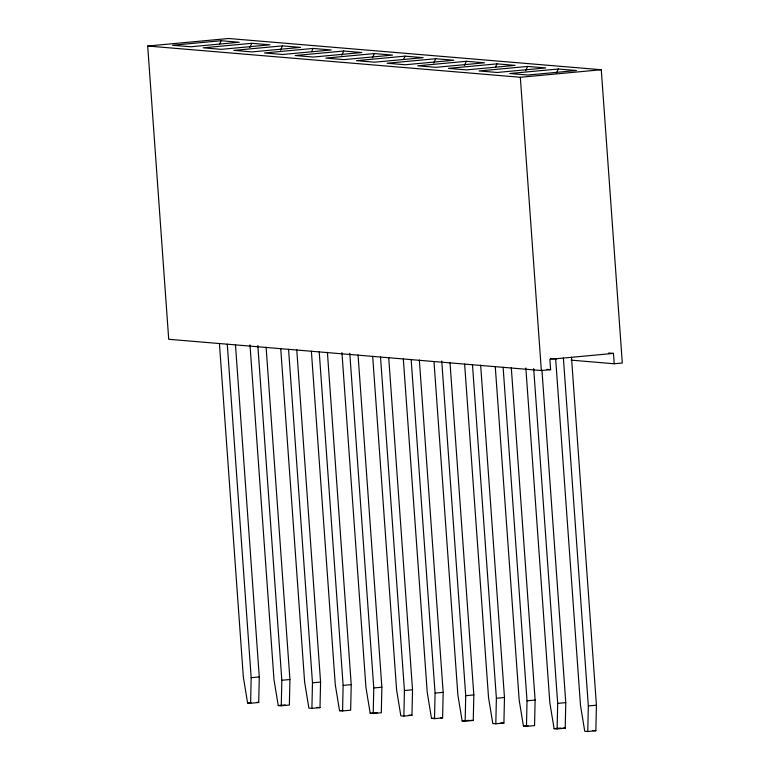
<?xml version="1.0" encoding="UTF-8"?>
<svg xmlns="http://www.w3.org/2000/svg" width="770" height="770" viewBox="0 0 770 770"><rect width="100%" height="100%" fill="white"/><g stroke="black" fill="none" stroke-linecap="round" stroke-linejoin="round"><path stroke-width="1.16" d="M219.431 343.507L243.339 677.032L247.594 702.981L250.606 703.231L251.174 677.687L227.275 344.171M250.606 703.231L258.71 702.481L259.278 676.936L235.456 344.614M249.99 344.883L273.985 679.602L278.239 705.551L281.262 705.801L281.83 680.256L257.834 345.538M266.102 347.183L289.924 679.506L289.356 705.05L281.262 705.801M280.732 348.646L304.631 682.162L308.895 708.121L311.908 708.371L312.476 682.826L288.567 349.301M311.908 708.371L320.002 707.62L320.57 682.076L296.758 349.753M311.378 351.216L335.287 684.732L339.541 710.691L342.563 710.941L343.131 685.396L319.223 351.871M327.404 352.323L351.226 684.646L350.658 710.19L342.563 710.941M341.938 352.583L365.933 687.302L370.197 713.261L373.209 713.511L373.777 687.966L349.782 353.247M358.05 354.893L381.872 687.206L381.304 712.76L373.209 713.511M372.68 356.356L396.589 689.872L400.843 715.831L403.865 716.081L404.433 690.536L380.524 357.011M403.865 716.081L411.96 715.33L412.528 689.776L388.706 357.463M403.326 358.926L427.235 692.442L431.498 718.4L434.511 718.651L435.079 693.106L411.17 359.58M434.511 718.651L442.606 717.9L443.173 692.346L419.352 360.033M433.982 361.496L457.881 695.012L462.144 720.97L465.157 721.221L465.725 695.676L441.739 360.957M465.157 721.221L473.261 720.47L473.829 694.915L450.007 362.603M464.628 364.066L488.536 697.582L492.79 723.54L495.813 723.79L496.381 698.246L472.472 364.72M495.813 723.79L503.907 723.04L504.475 697.485L480.653 365.173M495.274 366.636L519.182 700.151L523.446 726.11L526.459 726.36L527.026 700.816L503.118 367.29M511.299 367.742L535.121 700.055L534.553 725.61L526.459 726.36M525.843 368.002L549.838 702.721L554.092 728.68L557.114 728.93L557.682 703.376L533.687 368.657M557.114 728.93L565.209 728.179L565.777 702.625L541.955 370.312M555.632 358.579L580.484 705.291L584.748 731.25L587.76 731.5L588.328 705.946L563.39 358.031M587.76 731.5L595.855 730.749L596.423 705.195L571.484 357.28M219.662 43.948L221.154 40.733L239.249 42.254L190.671 46.768L172.576 45.247L221.154 40.733M249.817 47.586L251.8 43.303L269.904 44.824L221.327 49.338L203.222 47.817L251.8 43.303M280.472 50.156L282.455 45.873L300.55 47.394L251.973 51.908L233.878 50.387L282.455 45.873M311.619 51.657L313.101 48.443L331.206 49.963L282.628 54.477L264.524 52.957L313.101 48.443M341.774 55.296L343.747 51.013L361.852 52.533L313.275 57.047L295.18 55.527L343.747 51.013M372.42 57.865L374.403 53.582L392.498 55.103L343.93 59.617L325.825 58.096L374.403 53.582M403.567 59.357L405.049 56.152L423.154 57.673L374.576 62.187L356.472 60.666L405.049 56.152M433.722 63.005L435.704 58.722L453.8 60.243L405.222 64.757L387.127 63.236L435.704 58.722M464.368 65.575L466.351 61.292L484.455 62.803L435.878 67.327L417.773 65.806L466.351 61.292M495.514 67.067L497.006 63.862L515.101 65.373L466.524 69.897L448.429 68.376L497.006 63.862M525.669 70.705L527.652 66.432L545.757 67.943L497.179 72.467L479.075 70.946L527.652 66.432M556.315 73.275L558.298 69.002L576.403 70.513L527.825 75.036L509.73 73.516L558.298 69.002M614.21 363.758L613.469 353.401L549.867 359.32L550.608 369.667L541.349 370.534L168.717 339.291L147.696 46.027L228.651 38.5L601.283 69.743L622.304 363.007L614.21 363.758L571.071 360.139M147.696 46.027L520.327 77.27L601.283 69.743M251.174 677.687L259.278 676.936M281.83 680.256L289.924 679.506M312.476 682.826L320.57 682.076M343.131 685.396L351.226 684.646M373.777 687.966L381.872 687.206M247.594 702.981L251.068 702.663M404.433 690.536L412.528 689.776M278.239 705.551L285.179 704.906M435.079 693.106L443.173 692.346M465.725 695.676L473.829 694.915M339.541 710.691L343.016 710.373M496.381 698.246L504.475 697.485M370.197 713.261L377.136 712.616M527.026 700.816L535.121 700.055M557.682 703.376L565.777 702.625M431.498 718.4L434.963 718.073M588.328 705.946L596.423 705.195M462.144 720.97L464.454 720.759M466.774 720.537L469.084 720.325M523.446 726.11L528.076 725.677M554.092 728.68L561.032 728.035M608.675 353.007L613.469 353.401M550.704 358.435L556.7 358.936M547.027 369.369L550.608 369.667M256.699 702.317L258.71 702.481M316.99 707.37L320.002 707.62M408.937 715.08L411.96 715.33M440.594 717.727L442.606 717.9M471.25 720.297L473.261 720.47M500.895 722.789L503.907 723.04M563.197 728.006L565.209 728.179M592.842 730.489L595.855 730.749M520.327 77.27L541.349 370.534"/></g></svg>
